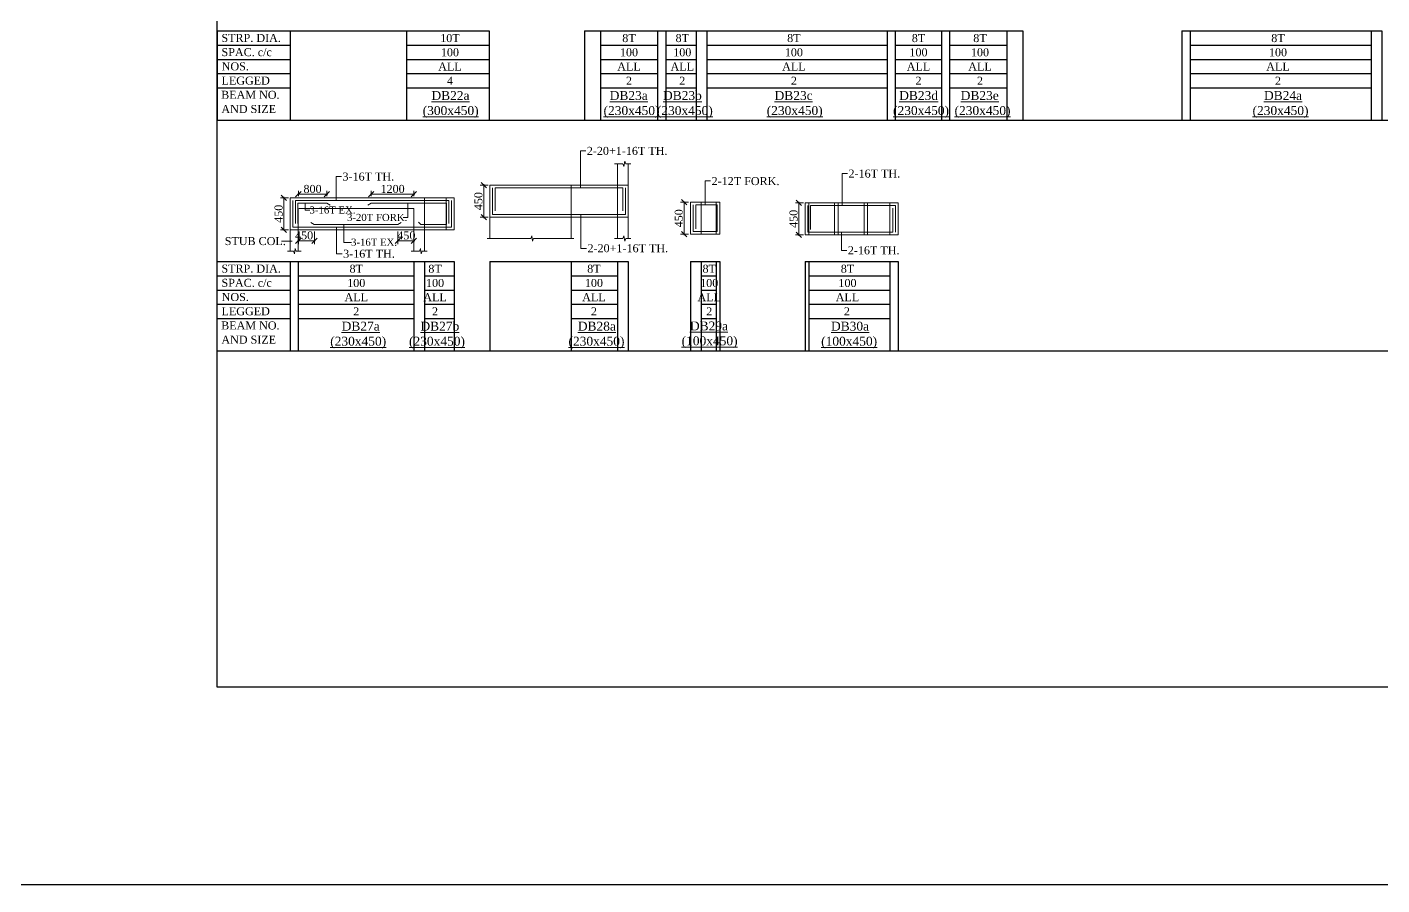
# Model space of a CAD drawing. Header units: millimetres. Extents: x 9787089 to 10042845, y -7706546 to -7623003.
# Drawn here: x 9909441 to 9947532, y -7706546 to -7682409 of the extents above; entities that cross this region are included whole.
import ezdxf
from ezdxf.enums import TextEntityAlignment as Align

# ---------------------------------------------------------------- set-up
doc = ezdxf.new("R2010")
doc.units = ezdxf.units.MM
doc.header["$LTSCALE"] = 10
doc.header["$PDMODE"] = 3
doc.linetypes.add('HIDDEN', pattern=[0.375, 0.25, -0.125])
doc.layers.add('S-COLUMN & WALL', color=7, linetype='Continuous', lineweight=18, true_color=0xfa321e)
for name, color, linetype, lineweight in [('S-DIM L.S.', 7, 'Continuous', 0), ('S-L.S.SECTION', 5, 'Continuous', 0), ('S-L.S.SLAB LINE', 252, 'HIDDEN', 0), ('S-L.S.STEEL', 1, 'Continuous', 9), ('S-SECTION MARK', 7, 'Continuous', 0), ('S-TEXT', 7, 'Continuous', 0), ('S-TEXT L.S. BEAM NO.', 30, 'Continuous', 0), ('S-TEXT. L.S.', 7, 'Continuous', 0)]:
    doc.layers.add(name, color=color, linetype=linetype, lineweight=lineweight)
doc.layers.add('S-SHEET', color=250, linetype='Continuous')
doc.styles.add('135', font='arial.ttf', dxfattribs={"width": 0.8, "height": 135})
doc.styles.get("Standard").update_dxf_attribs({"font": 'arial.ttf'})
doc.styles.add('TEXT', font='times.ttf')
doc.dimstyles.new('75', dxfattribs={"dimtxt": 135, "dimasz": 90, "dimexe": 0.1, "dimexo": 0.03, "dimgap": 0.09, "dimtad": 1, "dimdec": 0, "dimzin": 0, "dimdsep": 46, "dimtxsty": '135', "dimblk": 'ARCHTICK', "dimcen": 0.09, "dimclrd": 256, "dimclre": 256, "dimclrt": 256, "dimadec": 0, "dimazin": 0, "dimtfac": 1, "dimtdec": 0, "dimtofl": 0, "dimtmove": 1, "dimatfit": 3, "dimldrblk": 'DOTSMALL', "dimfxl": 1, "dimtolj": 1, "dimtzin": 0, "dimlwd": -1, "dimlwe": -1, "dimarcsym": 0})
doc.dimstyles.new('SETU_1', dxfattribs={"dimtxt": 200, "dimasz": 150, "dimexe": 100, "dimexo": 50, "dimgap": 35, "dimtad": 1, "dimdec": 0, "dimzin": 0, "dimdsep": 46, "dimtxsty": 'Standard', "dimblk": 'OBLIQUE', "dimcen": 150, "dimdle": 25, "dimclrd": 256, "dimclre": 7, "dimclrt": 256, "dimadec": 0, "dimazin": 0, "dimtfac": 1, "dimtdec": 0, "dimtofl": 0, "dimtmove": 1, "dimatfit": 3, "dimfxl": 1, "dimtolj": 1, "dimtzin": 0, "dimlwd": -1, "dimlwe": 5, "dimarcsym": 1})

# ---------------------------------------------------------------- blocks, each defined once
blk = doc.blocks.new('_ArchTick')
at = {"color": 0, "linetype": 'ByBlock', "const_width": 0.15}
blk.add_lwpolyline([(-0.5, -0.5), (0.5, 0.5)], dxfattribs=at)
blk = doc.blocks.new('_Oblique')
at = {"color": 0, "linetype": 'ByBlock', "lineweight": -2}
blk.add_line((-0.5, -0.5), (0.5, 0.5), dxfattribs=at)
blk = doc.blocks.new('*D47')
at = {"layer": 'Defpoints', "color": 0, "transparency": 16777216}
for p in [(9916837, -7687212), (9916661, -7688112), (9916837, -7688112)]:
    blk.add_point(p, dxfattribs=at)
at = {"layer": 'S-DIM L.S.', "color": 7, "lineweight": 5, "transparency": 16777216}
for p, q in [((9916787, -7687212), (9916561, -7687212)), ((9916787, -7688112), (9916561, -7688112))]:
    blk.add_line(p, q, dxfattribs=at)
at = {"layer": 'S-DIM L.S.', "transparency": 16777216}
blk.add_line((9916661, -7687187), (9916661, -7688137), dxfattribs=at)
at = {"layer": 'S-DIM L.S.', "transparency": 16777216, "xscale": 150, "yscale": 150, "zscale": 150}
for p, rotation in [((9916661, -7687212), 90), ((9916661, -7688112), 270)]:
    blk.add_blockref('_Oblique', p, dxfattribs=dict(at, rotation=rotation))
at = {"layer": 'S-DIM L.S.', "transparency": 16777216, "insert": (9916512, -7687662), "char_height": 225, "attachment_point": 5, "rotation": 90, "style": 'TEXT'}
blk.add_mtext('\\A1;450', dxfattribs=at)
blk = doc.blocks.new('*D79')
at = {"layer": 'Defpoints', "color": 0, "transparency": 16777216}
for p in [(9919867, -7688112), (9920317, -7688112), (9919867, -7688421)]:
    blk.add_point(p, dxfattribs=at)
at = {"layer": 'S-DIM L.S.', "color": 7, "lineweight": 5, "transparency": 16777216}
for p, q in [((9919867, -7688162), (9919867, -7688521)), ((9920317, -7688162), (9920317, -7688521))]:
    blk.add_line(p, q, dxfattribs=at)
at = {"layer": 'S-DIM L.S.', "transparency": 16777216}
blk.add_line((9920342, -7688421), (9919842, -7688421), dxfattribs=at)
at = {"layer": 'S-DIM L.S.', "transparency": 16777216, "xscale": 150, "yscale": 150, "zscale": 150, "rotation": 180}
blk.add_blockref('_Oblique', (9919867, -7688421), dxfattribs=at)
at = {"layer": 'S-DIM L.S.', "transparency": 16777216, "xscale": 150, "yscale": 150, "zscale": 150}
blk.add_blockref('_Oblique', (9920317, -7688421), dxfattribs=at)
at = {"layer": 'S-DIM L.S.', "transparency": 16777216, "insert": (9920104, -7688271), "char_height": 225, "attachment_point": 5, "style": 'TEXT'}
blk.add_mtext('\\A1;450', dxfattribs=at)
blk = doc.blocks.new('*D80')
at = {"layer": 'Defpoints', "color": 0, "transparency": 16777216}
for p in [(9917067, -7688112), (9917517, -7688112), (9917067, -7688421)]:
    blk.add_point(p, dxfattribs=at)
at = {"layer": 'S-DIM L.S.', "color": 7, "lineweight": 5, "transparency": 16777216}
for p, q in [((9917067, -7688162), (9917067, -7688521)), ((9917517, -7688162), (9917517, -7688521))]:
    blk.add_line(p, q, dxfattribs=at)
at = {"layer": 'S-DIM L.S.', "transparency": 16777216}
blk.add_line((9917542, -7688421), (9917042, -7688421), dxfattribs=at)
at = {"layer": 'S-DIM L.S.', "transparency": 16777216, "xscale": 150, "yscale": 150, "zscale": 150, "rotation": 180}
blk.add_blockref('_Oblique', (9917067, -7688421), dxfattribs=at)
at = {"layer": 'S-DIM L.S.', "transparency": 16777216, "xscale": 150, "yscale": 150, "zscale": 150}
blk.add_blockref('_Oblique', (9917517, -7688421), dxfattribs=at)
at = {"layer": 'S-DIM L.S.', "transparency": 16777216, "insert": (9917229, -7688271), "char_height": 225, "attachment_point": 5, "style": 'TEXT'}
blk.add_mtext('\\A1;450', dxfattribs=at)
blk = doc.blocks.new('*D81')
at = {"layer": 'Defpoints', "color": 0, "transparency": 16777216}
for p in [(9919117, -7687212, 0), (9920317, -7687114), (9920317, -7687212, 0)]:
    blk.add_point(p, dxfattribs=at)
at = {"layer": 'S-DIM L.S.', "color": 7, "lineweight": 5, "transparency": 16777216}
for p, q in [((9919117, -7687162), (9919117, -7687014)), ((9920317, -7687162), (9920317, -7687014))]:
    blk.add_line(p, q, dxfattribs=at)
at = {"layer": 'S-DIM L.S.', "transparency": 16777216}
blk.add_line((9919092, -7687114), (9920342, -7687114), dxfattribs=at)
at = {"layer": 'S-DIM L.S.', "transparency": 16777216, "xscale": 150, "yscale": 150, "zscale": 150, "rotation": 180}
blk.add_blockref('_Oblique', (9919117, -7687114), dxfattribs=at)
at = {"layer": 'S-DIM L.S.', "transparency": 16777216, "xscale": 150, "yscale": 150, "zscale": 150}
blk.add_blockref('_Oblique', (9920317, -7687114), dxfattribs=at)
at = {"layer": 'S-DIM L.S.', "transparency": 16777216, "insert": (9919717, -7686964), "char_height": 225, "attachment_point": 5, "style": 'TEXT'}
blk.add_mtext('\\A1;1200', dxfattribs=at)
blk = doc.blocks.new('*D82')
at = {"layer": 'Defpoints', "color": 0, "transparency": 16777216}
for p in [(9917067, -7687114), (9917067, -7687212, 0), (9917867, -7687212, 0)]:
    blk.add_point(p, dxfattribs=at)
at = {"layer": 'S-DIM L.S.', "color": 7, "lineweight": 5, "transparency": 16777216}
for p, q in [((9917067, -7687162), (9917067, -7687014)), ((9917867, -7687162), (9917867, -7687014))]:
    blk.add_line(p, q, dxfattribs=at)
at = {"layer": 'S-DIM L.S.', "transparency": 16777216}
blk.add_line((9917892, -7687114), (9917042, -7687114), dxfattribs=at)
at = {"layer": 'S-DIM L.S.', "transparency": 16777216, "xscale": 150, "yscale": 150, "zscale": 150, "rotation": 180}
blk.add_blockref('_Oblique', (9917067, -7687114), dxfattribs=at)
at = {"layer": 'S-DIM L.S.', "transparency": 16777216, "xscale": 150, "yscale": 150, "zscale": 150}
blk.add_blockref('_Oblique', (9917867, -7687114), dxfattribs=at)
at = {"layer": 'S-DIM L.S.', "transparency": 16777216, "insert": (9917467, -7686964), "char_height": 225, "attachment_point": 5, "style": 'TEXT'}
blk.add_mtext('\\A1;800', dxfattribs=at)
blk = doc.blocks.new('*D83')
at = {"layer": 'Defpoints', "color": 0, "transparency": 16777216}
for p in [(9922453, -7686856), (9922278, -7687756), (9922453, -7687756)]:
    blk.add_point(p, dxfattribs=at)
at = {"layer": 'S-DIM L.S.', "color": 7, "lineweight": 5, "transparency": 16777216}
for p, q in [((9922403, -7686856), (9922178, -7686856)), ((9922403, -7687756), (9922178, -7687756))]:
    blk.add_line(p, q, dxfattribs=at)
at = {"layer": 'S-DIM L.S.', "transparency": 16777216}
blk.add_line((9922278, -7686831), (9922278, -7687781), dxfattribs=at)
at = {"layer": 'S-DIM L.S.', "transparency": 16777216, "xscale": 150, "yscale": 150, "zscale": 150}
for p, rotation in [((9922278, -7686856), 90), ((9922278, -7687756), 270)]:
    blk.add_blockref('_Oblique', p, dxfattribs=dict(at, rotation=rotation))
at = {"layer": 'S-DIM L.S.', "transparency": 16777216, "insert": (9922129, -7687306), "char_height": 225, "attachment_point": 5, "rotation": 90, "style": 'TEXT'}
blk.add_mtext('\\A1;450', dxfattribs=at)
blk = doc.blocks.new('*D84')
at = {"layer": 'Defpoints', "color": 0, "transparency": 16777216}
for p in [(9928089, -7687339), (9927913, -7688239), (9928089, -7688239)]:
    blk.add_point(p, dxfattribs=at)
at = {"layer": 'S-DIM L.S.', "color": 7, "lineweight": 5, "transparency": 16777216}
for p, q in [((9928039, -7687339), (9927813, -7687339)), ((9928039, -7688239), (9927813, -7688239))]:
    blk.add_line(p, q, dxfattribs=at)
at = {"layer": 'S-DIM L.S.', "transparency": 16777216}
blk.add_line((9927913, -7687314), (9927913, -7688264), dxfattribs=at)
at = {"layer": 'S-DIM L.S.', "transparency": 16777216, "xscale": 150, "yscale": 150, "zscale": 150}
for p, rotation in [((9927913, -7687339), 90), ((9927913, -7688239), 270)]:
    blk.add_blockref('_Oblique', p, dxfattribs=dict(at, rotation=rotation))
at = {"layer": 'S-DIM L.S.', "transparency": 16777216, "insert": (9927764, -7687789), "char_height": 225, "attachment_point": 5, "rotation": 90, "style": 'TEXT'}
blk.add_mtext('\\A1;450', dxfattribs=at)
blk = doc.blocks.new('*D85')
at = {"layer": 'Defpoints', "color": 0, "transparency": 16777216}
for p in [(9931316, -7687354), (9931141, -7688254), (9931316, -7688254, 0)]:
    blk.add_point(p, dxfattribs=at)
at = {"layer": 'S-DIM L.S.', "color": 7, "lineweight": 5, "transparency": 16777216}
for p, q in [((9931266, -7687354), (9931041, -7687354)), ((9931266, -7688254), (9931041, -7688254))]:
    blk.add_line(p, q, dxfattribs=at)
at = {"layer": 'S-DIM L.S.', "transparency": 16777216}
blk.add_line((9931141, -7687329), (9931141, -7688279), dxfattribs=at)
at = {"layer": 'S-DIM L.S.', "transparency": 16777216, "xscale": 150, "yscale": 150, "zscale": 150}
for p, rotation in [((9931141, -7687354), 90), ((9931141, -7688254), 270)]:
    blk.add_blockref('_Oblique', p, dxfattribs=dict(at, rotation=rotation))
at = {"layer": 'S-DIM L.S.', "transparency": 16777216, "insert": (9930991, -7687804), "char_height": 225, "attachment_point": 5, "rotation": 90, "style": 'TEXT'}
blk.add_mtext('\\A1;450', dxfattribs=at)

msp = doc.modelspace()

# ---------------------------------------------------------------- linework, layer by layer
at = {"color": 8}
for points in [[(9787089.2, -7623003.1), (10042844.7, -7623003.1), (10042844.7, -7706545.8), (9787089.2, -7706545.8)], [(9906913.9, -7623003.1), (10042844.7, -7623003.1), (10042844.7, -7706545.8), (9906913.9, -7706545.8)]]:
    msp.add_lwpolyline(points, close=True, dxfattribs=at)
at = {"layer": 'S-COLUMN & WALL', "color": 230, "ltscale": 0.1, "true_color": 0xff148a}
for p, q in [((9916836.5, -7688112, 0), (9916836.5, -7688712, 0)), ((9917066.6, -7688112, 0), (9917066.6, -7688712, 0))]:
    msp.add_line(p, q, dxfattribs=at)
at = {"layer": 'S-COLUMN & WALL', "color": 230, "ltscale": 0.1, "true_color": 0xff148a, "elevation": 0}
msp.add_lwpolyline([(9917144.8, -7688712), (9917009.1, -7688712), (9916981.1, -7688635.1), (9916957.2, -7688788.8), (9916929.2, -7688712), (9916761.5, -7688712)], dxfattribs=at)
at = {"layer": 'S-L.S.SECTION'}
for p, q in [((9926038.4, -7686856.4, 0), (9926038.4, -7686256.4, 0)), ((9926338.4, -7686856.4, 0), (9926338.4, -7686256.4, 0)), ((9922453.4, -7686856.4, 0), (9926338.4, -7686856.4, 0)), ((9922453.4, -7686856.4, 0), (9922453.4, -7687756.4, 0)), ((9926338.4, -7686856.4, 0), (9926338.4, -7687756.4, 0)), ((9916836.6, -7687212, 0), (9921451.7, -7687212, 0)), ((9916836.6, -7687212, 0), (9916836.6, -7688112, 0)), ((9921451.7, -7687212, 0), (9921451.7, -7688112, 0)), ((9928088.6, -7687338.6), (9928918.7, -7687338.6)), ((9928088.7, -7687338.6), (9928088.7, -7688238.6)), ((9928918.7, -7688238.6), (9928918.7, -7687338.6)), ((9931315.8, -7687354.3), (9933930.8, -7687354.3, 0)), ((9931315.8, -7687354.3), (9931315.8, -7688254.3)), ((9933930.8, -7688254.3, 0), (9933930.8, -7687354.3, 0)), ((9922453.4, -7687756.4, 0), (9926338.4, -7687756.4, 0)), ((9922453.4, -7687756.4, 0), (9922453.4, -7688356.4, 0)), ((9924738.4, -7687756.4, 0), (9924738.4, -7688356.4, 0)), ((9926038.4, -7687756.4, 0), (9926038.4, -7688356.4, 0)), ((9926338.4, -7687756.4, 0), (9926338.4, -7688356.4, 0)), ((9916836.6, -7688112, 0), (9921451.7, -7688112, 0)), ((9920316.6, -7688112, 0), (9920316.6, -7688712, 0)), ((9920616.6, -7688112, 0), (9920616.6, -7688712, 0)), ((9928088.6, -7688238.6), (9928918.7, -7688238.6)), ((9931315.8, -7688254.3), (9933930.8, -7688254.3, 0))]:
    msp.add_line(p, q, dxfattribs=at)
at = {"layer": 'S-L.S.SECTION', "elevation": 0}
for points in [[(9925960.1, -7686256.4), (9926193.2, -7686256.4), (9926221.2, -7686333.3), (9926245.2, -7686179.6), (9926273.1, -7686256.4), (9926413.4, -7686256.4)], [(9922375.1, -7688356.4), (9923601.7, -7688356.4), (9923629.7, -7688279.6), (9923653.6, -7688433.3), (9923681.6, -7688356.4), (9924813.4, -7688356.4)], [(9925960.1, -7688356.4), (9926193.2, -7688356.4), (9926221.2, -7688279.6), (9926245.2, -7688433.3), (9926273.1, -7688356.4), (9926413.4, -7688356.4)], [(9920238.3, -7688712), (9920471.4, -7688712), (9920499.4, -7688635.1), (9920523.4, -7688788.8), (9920551.4, -7688712), (9920691.6, -7688712)]]:
    msp.add_lwpolyline(points, dxfattribs=at)
at = {"layer": 'S-L.S.SLAB LINE', "ltscale": 0.3}
for p, q in [((9924738.4, -7686856.4, 0), (9924738.4, -7687756.4, 0)), ((9926038.4, -7686856.4, 0), (9926038.4, -7687756.4, 0)), ((9920616.6, -7687212, 0), (9920616.6, -7688112, 0)), ((9921221.7, -7687212, 0), (9921221.7, -7688112, 0)), ((9928388.7, -7687338.6), (9928388.7, -7688238.6)), ((9928818.7, -7687338.6), (9928818.7, -7688238.6)), ((9931415.7, -7687354.3, 0), (9931415.7, -7688254.3, 0)), ((9932143.3, -7687354.3), (9932143.3, -7688254.3)), ((9932243.3, -7687354.3), (9932243.3, -7688254.3)), ((9932970.8, -7687354.3), (9932970.8, -7688254.3)), ((9933070.8, -7687354.3), (9933070.8, -7688254.3)), ((9933700.8, -7687354.3, 0), (9933700.8, -7688254.3, 0)), ((9917066.6, -7687512, 0), (9920316.6, -7687512, 0)), ((9917066.6, -7687512, 0), (9917066.6, -7688112, 0)), ((9920316.6, -7687512, 0), (9920316.6, -7688112, 0)), ((9928088.6, -7687638.6), (9928088.7, -7687638.6)), ((9931315.8, -7687654.3), (9931315.8, -7687654.3))]:
    msp.add_line(p, q, dxfattribs=at)
at = {"layer": 'S-L.S.STEEL'}
for p, q in [((9922528.4, -7686932.8, 0), (9922528.4, -7687681.4, 0)), ((9922603.4, -7686931.4, 0), (9922603.4, -7687580.2, 0)), ((9926188.4, -7686931.4, 0), (9926188.4, -7687580.2, 0)), ((9926263.4, -7686932.8, 0), (9926263.4, -7687681.4, 0)), ((9916911.6, -7687288.4, 0), (9916911.6, -7688037, 0)), ((9916986.6, -7687287, 0), (9916986.6, -7687935.8, 0)), ((9917055, -7687362, 0), (9917055, -7687935.8, 0)), ((9917866.6, -7687362, 0), (9917960.1, -7687419.2, 0)), ((9919116.6, -7687362, 0), (9919023.1, -7687419.2, 0)), ((9921231.7, -7687362, 0), (9921231.7, -7687962, 0)), ((9921301.7, -7687287, 0), (9921301.7, -7687935.8, 0)), ((9921376.7, -7687288.4, 0), (9921376.7, -7688037, 0)), ((9928163.6, -7688163.6), (9928163.6, -7687413.6)), ((9928238.6, -7687413.6), (9928843.7, -7687413.6)), ((9928238.6, -7688084), (9928238.6, -7687413.6)), ((9928843.7, -7688163.6), (9928843.7, -7687413.6)), ((9931390.8, -7688179.3), (9931390.8, -7687429.3)), ((9931465.8, -7687429.3), (9933855.8, -7687429.3, 0)), ((9931465.8, -7688099.7), (9931465.8, -7687429.3)), ((9933855.8, -7688179.3, 0), (9933855.8, -7687429.3, 0)), ((9922528.4, -7687681.4, 0), (9926263.4, -7687681.4, 0)), ((9933780.8, -7688179.3, 0), (9933780.8, -7687504.3, 0)), ((9916911.6, -7688037, 0), (9921376.7, -7688037, 0)), ((9917423.1, -7687904.8, 0), (9917516.6, -7687962, 0)), ((9917516.6, -7687962, 0), (9919866.6, -7687962, 0)), ((9919960.1, -7687904.8, 0), (9919866.6, -7687962, 0)), ((9920440.9, -7687901.8, 0), (9920512.3, -7687962, 0)), ((9920512.3, -7687962, 0), (9921231.7, -7687962, 0)), ((9928163.6, -7688163.6), (9928843.7, -7688163.6)), ((9931390.8, -7688179.3), (9933780.8, -7688179.3, 0))]:
    msp.add_line(p, q, dxfattribs=at)
for points in [[(9922603.4, -7686931.4, 0), (9926188.4, -7686931.4, 0)], [(9916986.6, -7687287, 0), (9921301.7, -7687287, 0)], [(9917866.6, -7687362, 0), (9917055, -7687362, 0)], [(9919116.6, -7687362, 0), (9921231.7, -7687362, 0)]]:
    msp.add_polyline3d(points, dxfattribs=at)
at = {"layer": 'S-SHEET'}
for p, q in [((9914783.4, -7682518.6, 0), (9916836.6, -7682518.6, 0)), ((9914783.4, -7682518.6), (9914783.4, -7685027.9)), ((9916836.6, -7682518.6), (9916836.6, -7685027.9)), ((9916836.6, -7682518.6, 0), (9916836.6, -7685027.9, 0)), ((9916836.6, -7682518.6), (9916836.6, -7685027.9)), ((9916836.6, -7682518.6), (9916836.6, -7685027.9)), ((9916836.6, -7682518.6, 0), (9922436.6, -7682518.6, 0)), ((9916836.6, -7682518.6), (9916836.6, -7685027.9)), ((9920111.6, -7682518.6), (9920111.6, -7685027.9)), ((9922436.6, -7682518.6), (9922436.6, -7685027.9)), ((9925113.2, -7682518.6), (9925113.2, -7685027.9)), ((9925113.2, -7682518.6, 0), (9937433.2, -7682518.6, 0)), ((9925113.2, -7682518.6, 0), (9925113.2, -7685027.9, 0)), ((9925563.2, -7682518.6, 0), (9925563.2, -7685027.9, 0)), ((9927168.2, -7682518.6, 0), (9927168.2, -7685027.9, 0)), ((9927398.2, -7682518.6, 0), (9927398.2, -7685027.9, 0)), ((9928248.2, -7682518.6, 0), (9928248.2, -7685027.9, 0)), ((9928548.2, -7682518.6, 0), (9928548.2, -7685027.9, 0)), ((9933618.3, -7682518.6, 0), (9933618.3, -7685027.9, 0)), ((9933848.3, -7682518.6, 0), (9933848.3, -7685027.9, 0)), ((9935148.2, -7682518.6, 0), (9935148.2, -7685027.9, 0)), ((9935378.2, -7682518.6, 0), (9935378.2, -7685027.9, 0)), ((9936983.2, -7682518.6, 0), (9936983.2, -7685027.9, 0)), ((9937433.2, -7682518.6, 0), (9937433.2, -7685027.9, 0)), ((9941910.6, -7682518.6, 0), (9941910.6, -7685027.9, 0)), ((9941910.6, -7682518.6, 0), (9947530.5, -7682518.6, 0)), ((9941910.6, -7682518.6), (9941910.6, -7685027.9)), ((9942140.6, -7682518.6), (9942140.6, -7685027.9)), ((9947230.5, -7682518.6), (9947230.5, -7685027.9)), ((9947530.5, -7682518.6), (9947530.5, -7685027.9)), ((9914783.4, -7682918.6, 0), (9916836.6, -7682918.6, 0)), ((9920111.6, -7682918.6, 0), (9922436.6, -7682918.6, 0)), ((9925563.2, -7682918.6, 0), (9927168.2, -7682918.6, 0)), ((9927398.2, -7682918.6, 0), (9928248.2, -7682918.6, 0)), ((9928548.2, -7682918.6, 0), (9933618.3, -7682918.6, 0)), ((9933848.3, -7682918.6, 0), (9935148.2, -7682918.6, 0)), ((9935378.2, -7682918.6, 0), (9936983.2, -7682918.6, 0)), ((9942140.6, -7682918.6, 0), (9947230.5, -7682918.6, 0)), ((9914783.4, -7683318.6, 0), (9916836.6, -7683318.6, 0)), ((9920111.6, -7683318.6, 0), (9922436.6, -7683318.6, 0)), ((9925563.2, -7683318.6, 0), (9927168.2, -7683318.6, 0)), ((9927398.2, -7683318.6, 0), (9928248.2, -7683318.6, 0)), ((9928548.2, -7683318.6, 0), (9933618.3, -7683318.6, 0)), ((9933848.3, -7683318.6, 0), (9935148.2, -7683318.6, 0)), ((9935378.2, -7683318.6, 0), (9936983.2, -7683318.6, 0)), ((9942140.6, -7683318.6, 0), (9947230.5, -7683318.6, 0)), ((9914783.4, -7683718.6, 0), (9916836.6, -7683718.6, 0)), ((9920111.6, -7683718.6, 0), (9922436.6, -7683718.6, 0)), ((9925563.2, -7683718.6, 0), (9927168.2, -7683718.6, 0)), ((9927398.2, -7683718.6, 0), (9928248.2, -7683718.6, 0)), ((9928548.2, -7683718.6, 0), (9933618.3, -7683718.6, 0)), ((9933848.3, -7683718.6, 0), (9935148.2, -7683718.6, 0)), ((9935378.2, -7683718.6, 0), (9936983.2, -7683718.6, 0)), ((9942140.6, -7683718.6, 0), (9947230.5, -7683718.6, 0)), ((9914783.4, -7684118.6, 0), (9916836.6, -7684118.6, 0)), ((9920111.6, -7684118.6, 0), (9922436.6, -7684118.6, 0)), ((9925563.2, -7684118.6, 0), (9927168.2, -7684118.6, 0)), ((9927398.2, -7684118.6, 0), (9928248.2, -7684118.6, 0)), ((9928548.2, -7684118.6, 0), (9933618.3, -7684118.6, 0)), ((9933848.3, -7684118.6, 0), (9935148.2, -7684118.6, 0)), ((9935378.2, -7684118.6, 0), (9936983.2, -7684118.6, 0)), ((9942140.6, -7684118.6, 0), (9947230.5, -7684118.6, 0)), ((9914783.4, -7685027.9, 0), (9916836.6, -7685027.9, 0)), ((9914783.4, -7685027.9), (9966117.6, -7685027.9)), ((9916836.6, -7685027.9, 0), (9922436.6, -7685027.9, 0)), ((9925113.2, -7685027.9, 0), (9937433.2, -7685027.9, 0)), ((9941910.6, -7685027.9, 0), (9947530.5, -7685027.9, 0)), ((9914783.4, -7689008.5, 0), (9916836.6, -7689008.5, 0)), ((9916836.6, -7689008.5, 0), (9916836.6, -7691517.8, 0)), ((9916836.6, -7689008.5, 0), (9921451.6, -7689008.5, 0)), ((9916836.6, -7689008.5, 0), (9916836.6, -7691517.8, 0)), ((9917066.6, -7689008.5, 0), (9917066.6, -7691517.8, 0)), ((9920316.6, -7689008.5, 0), (9920316.6, -7691517.8, 0)), ((9920616.6, -7689008.5, 0), (9920616.6, -7691517.8, 0)), ((9921446.7, -7689008.5, 0), (9921446.7, -7691517.8, 0)), ((9922453.4, -7689008.5, 0), (9922453.4, -7691517.8, 0)), ((9922453.4, -7689008.5, 0), (9926338.4, -7689008.5, 0)), ((9922453.4, -7689008.5, 0), (9922453.4, -7691517.8, 0)), ((9924738.4, -7689008.5, 0), (9924738.4, -7691517.8, 0)), ((9926038.4, -7689008.5, 0), (9926038.4, -7691517.8, 0)), ((9926338.4, -7689008.5, 0), (9926338.4, -7691517.8, 0)), ((9928088.7, -7689008.5, 0), (9928918.7, -7689008.5, 0)), ((9928088.7, -7689008.5), (9928088.7, -7691517.8)), ((9928388.7, -7689008.5, 0), (9928388.7, -7691517.8, 0)), ((9928818.7, -7689008.5), (9928818.7, -7691517.8)), ((9928918.7, -7689008.5), (9928918.7, -7691517.8)), ((9931315.8, -7689008.5, 0), (9933930.8, -7689008.5, 0)), ((9931315.8, -7689008.5), (9931315.8, -7691517.8)), ((9931415.7, -7689008.5), (9931415.7, -7691517.8)), ((9933700.8, -7689008.5), (9933700.8, -7691517.8)), ((9933930.8, -7689008.5), (9933930.8, -7691517.8)), ((9914783.4, -7689408.5, 0), (9916836.6, -7689408.5, 0)), ((9917066.6, -7689408.5, 0), (9920321.6, -7689408.5, 0)), ((9920616.6, -7689408.5, 0), (9921451.6, -7689408.5, 0)), ((9924738.4, -7689408.5, 0), (9926038.4, -7689408.5, 0)), ((9928388.7, -7689408.5, 0), (9928818.7, -7689408.5, 0)), ((9931415.7, -7689408.5, 0), (9933700.8, -7689408.5, 0)), ((9914783.4, -7689808.5, 0), (9916836.6, -7689808.5, 0)), ((9917066.6, -7689808.5, 0), (9920321.6, -7689808.5, 0)), ((9920616.6, -7689808.5, 0), (9921451.6, -7689808.5, 0)), ((9924738.4, -7689808.5, 0), (9926038.4, -7689808.5, 0)), ((9928388.7, -7689808.5, 0), (9928818.7, -7689808.5, 0)), ((9931415.7, -7689808.5, 0), (9933700.8, -7689808.5, 0)), ((9914783.4, -7690208.5, 0), (9916836.6, -7690208.5, 0)), ((9917066.6, -7690208.5, 0), (9920321.6, -7690208.5, 0)), ((9920616.6, -7690208.5, 0), (9921451.6, -7690208.5, 0)), ((9924738.4, -7690208.5, 0), (9926038.4, -7690208.5, 0)), ((9928388.7, -7690208.5, 0), (9928818.7, -7690208.5, 0)), ((9931415.7, -7690208.5, 0), (9933700.8, -7690208.5, 0)), ((9914783.4, -7690608.5, 0), (9916836.6, -7690608.5, 0)), ((9917066.6, -7690608.5, 0), (9920321.6, -7690608.5, 0)), ((9920616.6, -7690608.5, 0), (9921451.6, -7690608.5, 0)), ((9924738.4, -7690608.5, 0), (9926038.4, -7690608.5, 0)), ((9928388.7, -7690608.5, 0), (9928818.7, -7690608.5, 0)), ((9931415.7, -7690608.5, 0), (9933700.8, -7690608.5, 0)), ((9914783.4, -7691517.8, 0), (9916836.6, -7691517.8, 0)), ((9914783.4, -7691517.8), (9966117.6, -7691517.8)), ((9916836.6, -7691517.8, 0), (9921451.6, -7691517.8, 0)), ((9922453.4, -7691517.8, 0), (9926338.4, -7691517.8, 0)), ((9928088.7, -7691517.8, 0), (9928918.7, -7691517.8, 0)), ((9931315.8, -7691517.8, 0), (9933930.8, -7691517.8, 0))]:
    msp.add_line(p, q, dxfattribs=at)
msp.add_lwpolyline([(9914783.4, -7659318.1), (9966117.6, -7659318.1), (9966117.6, -7700977.7), (9914783.4, -7700977.7)], close=True, dxfattribs=at)

# ---------------------------------------------------------------- texts
at = {"layer": 'S-COLUMN & WALL', "color": 230, "ltscale": 0.1, "true_color": 0xff148a, "style": 'TEXT'}
msp.add_text('STUB COL.', height=225, dxfattribs=at).set_placement((9914996.8, -7688542.6, 0))
at = {"layer": 'S-TEXT', "style": 'TEXT'}
for s, p in [('STRP. DIA.', (9915740.3, -7682826.7, 0)), ('SPAC. c/c', (9915614.6, -7683226.7, 0)), ('NOS.', (9915294.1, -7683626.7, 0)), ('LEGGED', (9915586.7, -7684026.7, 0)), ('BEAM NO.', (9915718, -7684426.7, 0)), ('AND SIZE', (9915672.8, -7684826.7, 0)), ('STRP. DIA.', (9915740.3, -7689316.5, 0)), ('SPAC. c/c', (9915614.6, -7689716.5, 0)), ('NOS.', (9915294.1, -7690116.5, 0)), ('LEGGED', (9915586.7, -7690516.5, 0)), ('BEAM NO.', (9915718, -7690916.5, 0)), ('AND SIZE', (9915672.8, -7691316.5, 0))]:
    msp.add_text(s, height=225, dxfattribs=at).set_placement(p, align=Align.CENTER)
at = {"layer": 'S-TEXT', "linetype": 'ByBlock', "style": 'TEXT'}
for s, p in [('10T', (9921329.8, -7682718.6, 0)), ('8T', (9926363.5, -7682718.6, 0)), ('8T', (9927862, -7682718.6, 0)), ('8T', (9930999.6, -7682718.6, 0)), ('8T', (9934503, -7682718.6, 0)), ('8T', (9936231.9, -7682718.6, 0)), ('8T', (9944610.2, -7682718.6, 0)), ('100', (9921329.8, -7683118.6, 0)), ('100', (9926363.5, -7683118.6, 0)), ('100', (9927862, -7683118.6, 0)), ('100', (9930999.6, -7683118.6, 0)), ('100', (9934503, -7683118.6, 0)), ('100', (9936231.9, -7683118.6, 0)), ('100', (9944610.2, -7683118.6, 0)), ('ALL', (9921329.8, -7683518.6, 0)), ('ALL', (9926363.5, -7683518.6, 0)), ('ALL', (9927862, -7683518.6, 0)), ('ALL', (9930999.6, -7683518.6, 0)), ('ALL', (9934503, -7683518.6, 0)), ('ALL', (9936231.9, -7683518.6, 0)), ('ALL', (9944610.2, -7683518.6, 0)), ('4', (9921329.8, -7683918.6, 0)), ('2', (9926363.5, -7683918.6, 0)), ('2', (9927862, -7683918.6, 0)), ('2', (9930999.6, -7683918.6, 0)), ('2', (9934503, -7683918.6, 0)), ('2', (9936231.9, -7683918.6, 0)), ('2', (9944610.2, -7683918.6, 0)), ('8T', (9918695.7, -7689208.5, 0)), ('8T', (9920910.9, -7689208.5, 0)), ('8T', (9925378.1, -7689208.5, 0)), ('8T', (9928619.7, -7689208.5, 0)), ('8T', (9932506.3, -7689208.5, 0)), ('100', (9918695.7, -7689608.5, 0)), ('100', (9920910.9, -7689608.5, 0)), ('100', (9925378.1, -7689608.5, 0)), ('100', (9928619.7, -7689608.5, 0)), ('100', (9932506.3, -7689608.5, 0)), ('ALL', (9918695.7, -7690008.5, 0)), ('ALL', (9920910.9, -7690008.5, 0)), ('ALL', (9925378.1, -7690008.5, 0)), ('ALL', (9928619.7, -7690008.5, 0)), ('ALL', (9932506.3, -7690008.5, 0)), ('2', (9918695.7, -7690408.5, 0)), ('2', (9920910.9, -7690408.5, 0)), ('2', (9925378.1, -7690408.5, 0)), ('2', (9928619.7, -7690408.5, 0)), ('2', (9932489, -7690408.5, 0))]:
    msp.add_text(s, height=225, dxfattribs=at).set_placement(p, align=Align.MIDDLE_CENTER)
at = {"layer": 'S-TEXT L.S. BEAM NO.', "color": 63, "linetype": 'ByBlock', "style": 'TEXT'}
for s, p in [('%%UDB22a', (9920809.4, -7684459.3, 0)), ('%%U(300x450)', (9920563.4, -7684882.3, 0))]:
    msp.add_text(s, height=250, dxfattribs=at).set_placement(p)
at = {"layer": 'S-TEXT L.S. BEAM NO.', "color": 132, "linetype": 'ByBlock', "style": 'TEXT'}
for s, p in [('%%UDB23a', (9925821.4, -7684459.3, 0)), ('%%UDB23b', (9927319.8, -7684459.3, 0)), ('%%UDB23c', (9930457.5, -7684459.3, 0)), ('%%UDB23d', (9933960.9, -7684459.3, 0)), ('%%UDB23e', (9935689.8, -7684459.3, 0)), ('%%UDB24a', (9944216.7, -7684459.3, 0)), ('%%U(230x450)', (9925648.3, -7684882.3, 0)), ('%%U(230x450)', (9927146.7, -7684882.3, 0)), ('%%U(230x450)', (9930235.8, -7684882.3, 0)), ('%%U(230x450)', (9933787.8, -7684882.3, 0)), ('%%U(230x450)', (9935516.7, -7684882.3, 0)), ('%%U(230x450)', (9943895, -7684882.3, 0)), ('%%UDB27a', (9918285.3, -7690949.2, 0)), ('%%UDB27b', (9920500.4, -7690949.2, 0)), ('%%UDB28a', (9924925.6, -7690949.2, 0)), ('%%U(230x450)', (9917963.6, -7691372.1, 0)), ('%%U(230x450)', (9920178.7, -7691372.1, 0)), ('%%U(230x450)', (9924662.8, -7691372.1, 0))]:
    msp.add_text(s, height=250, dxfattribs=at).set_placement(p)
at = {"layer": 'S-TEXT L.S. BEAM NO.', "color": 41, "linetype": 'ByBlock', "style": 'TEXT'}
for s, p in [('%%UDB29a', (9928077, -7690943.5, 0)), ('%%UDB30a', (9932043, -7690949.2, 0)), ('%%U(100x450)', (9927843.7, -7691361.6, 0)), ('%%U(100x450)', (9931766.7, -7691372.1, 0))]:
    msp.add_text(s, height=250, dxfattribs=at).set_placement(p)
at = {"layer": 'S-TEXT. L.S.', "style": 'TEXT'}
for s, height, p in [('2-20+1-16T TH.', 225, (9925177.4, -7686004.1, 0)), ('3-16T TH.', 225, (9918307.9, -7686727.7, 0)), ('2-12T FORK.', 225, (9928685.5, -7686854.4, 0)), ('2-16T TH.', 225, (9932534.5, -7686643.1, 0)), ('3-16T EX.', 200, (9917382.4, -7687656.2, 0)), ('3-20T FORK.', 200, (9918435.8, -7687864.1, 0)), ('3-16T EX.', 200, (9918550, -7688560.7, 0)), ('2-20+1-16T TH.', 225, (9925195.8, -7688743.7, 0)), ('2-16T TH.', 225, (9932515.7, -7688802.2, 0)), ('3-16T TH.', 225, (9918326.2, -7688897.9, 0))]:
    msp.add_text(s, height=height, dxfattribs=at).set_placement(p)

# ---------------------------------------------------------------- dimensions: what is measured, and where the dimension line sits
at = {"layer": 'S-DIM L.S.'}
dim = msp.add_linear_dim(base=(9917066.6, -7687113.7, 0), p1=(9917866.6, -7687212, 0), p2=(9917066.6, -7687212, 0), angle=180, dimstyle='SETU_1', override={"dimtxt": 225, "dimtxsty": 'TEXT'}, dxfattribs=at)
dim.commit()
dim.dimension.update_dxf_attribs({"geometry": '*D82', "text_midpoint": (9917466.6, -7686964.2, 0)})
dim = msp.add_linear_dim(base=(9920316.6, -7687113.7, 0), p1=(9919116.6, -7687212, 0), p2=(9920316.6, -7687212, 0), dimstyle='SETU_1', override={"dimtxt": 225, "dimtxsty": 'TEXT'}, dxfattribs=at)
dim.commit()
dim.dimension.update_dxf_attribs({"geometry": '*D81', "text_midpoint": (9919716.6, -7686964.2, 0)})
at = {"layer": 'S-DIM L.S.', "color": 7}
for base, p1, p2, picture, middle in [((9922278.2, -7687756.4, 0), (9922453.3, -7686856.4, 0), (9922453.3, -7687756.4, 0), '*D83', (9922128.7, -7687306.4, 0)), ((9916661.4, -7688112, 0), (9916836.5, -7687212, 0), (9916836.5, -7688112, 0), '*D47', (9916511.9, -7687662, 0)), ((9927913.5, -7688238.6, 0), (9928088.6, -7687338.6, 0), (9928088.6, -7688238.6, 0), '*D84', (9927764, -7687788.6, 0)), ((9931140.6, -7688254.3, 0), (9931315.8, -7687354.3, 0), (9931315.8, -7688254.3), '*D85', (9930991.2, -7687804.3, 0))]:
    dim = msp.add_linear_dim(base=base, p1=p1, p2=p2, angle=90, dimstyle='SETU_1', override={"dimtxt": 225, "dimlfac": 0.5, "dimtxsty": 'TEXT'}, dxfattribs=at)
    dim.commit()
    dim.dimension.update_dxf_attribs({"geometry": picture, "text_midpoint": middle})
at = {"layer": 'S-DIM L.S.'}
for base, p1, p2, picture, middle in [((9917066.6, -7688420.9, 0), (9917516.6, -7688112, 0), (9917066.6, -7688112, 0), '*D80', (9917229.1, -7688420.9, 0)), ((9919866.6, -7688420.9, 0), (9920316.6, -7688112, 0), (9919866.6, -7688112, 0), '*D79', (9920104.1, -7688420.9, 0))]:
    dim = msp.add_linear_dim(base=base, p1=p1, p2=p2, dimstyle='SETU_1', override={"dimtxt": 225, "dimtxsty": 'TEXT'}, dxfattribs=at)
    dim.commit()
    dim.dimension.update_dxf_attribs({"geometry": picture, "text_midpoint": middle, "dimtype": 160})

# ---------------------------------------------------------------- leaders
at = {"layer": 'S-SECTION MARK'}
for points in [[(9924995.7, -7686931.4, 0), (9924995.7, -7685888.9, 0), (9925148.3, -7685888.9, 0)], [(9918126.2, -7687287, 0), (9918126.2, -7686612.6, 0), (9918278.7, -7686612.6, 0)], [(9932352.8, -7687429.3, 0), (9932352.8, -7686528, 0), (9932505.4, -7686528, 0)], [(9928503.8, -7687413.6, 0), (9928503.8, -7686739.2, 0), (9928656.4, -7686739.2, 0)], [(9917260, -7687362, 0), (9917260, -7687560.1, 0), (9917394.4, -7687560.1, 0)], [(9920149.4, -7687362, 0), (9920149.4, -7687768, 0), (9920014.9, -7687768, 0)], [(9925014.1, -7687677.5, 0), (9925014.1, -7688638.8, 0), (9925166.6, -7688638.8, 0)], [(9918144.5, -7688033.1, 0), (9918144.5, -7688793, 0), (9918297.1, -7688793, 0)], [(9918343, -7687962, 0), (9918343, -7688467.5, 0), (9918566.3, -7688467.5, 0)], [(9932334, -7688175.4, 0), (9932334, -7688697.3, 0), (9932486.6, -7688697.3, 0)]]:
    msp.add_leader(points, dimstyle='75', override={"dimasz": 75}, dxfattribs=at)
at = {"layer": 'S-SECTION MARK', "color": 230, "true_color": 0xff148a}
msp.add_leader([(9916892, -7688437.3, 0), (9916593.2, -7688437.3, 0)], dimstyle='75', override={"dimasz": 75, "dimclrd": 230}, dxfattribs=at)

doc.saveas('drawing.dxf')
